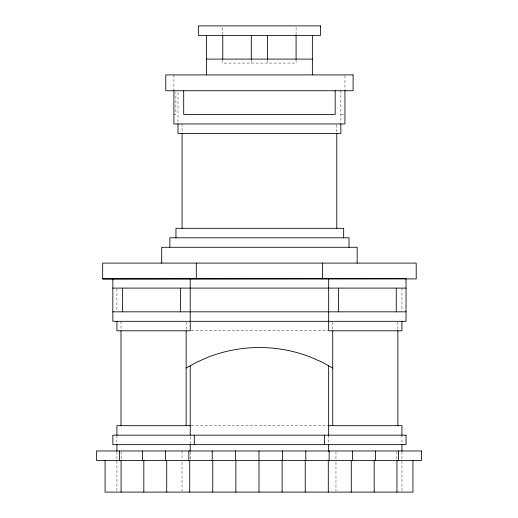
<?xml version="1.0" encoding="UTF-8"?>
<svg xmlns="http://www.w3.org/2000/svg" width="518" height="518" viewBox="0 0 518 518"><rect width="100%" height="100%" fill="white"/><g stroke="black" fill="none" stroke-linecap="round" stroke-linejoin="round"><path stroke-width="0.39" stroke-dasharray="2.59 1.94" d="M173.918 114.452L175.9 114.452L175.9 92.314M340.87 114.452L344.943 114.452M191.207 330.801L327.667 330.801M191.207 425.686L327.667 425.686M401.955 288.105L401.955 311.033M401.955 435.172L401.955 443.868M401.955 451.897L401.955 491.297M397.882 322.105L397.882 330.801M396.898 451.774L396.898 459.68M344.943 75.712L344.943 89.944M340.87 90.734L340.87 123.154M336.797 124.734L336.797 132.64M335.968 451.774L335.968 459.68M335.968 462.056L335.968 491.31M332.731 322.105L332.731 329.221M328.665 435.172L328.665 443.868M296.082 27.48L296.082 34.596M296.082 59.9L296.082 63.06L222.785 63.06L222.785 59.9M267.579 59.9L267.579 63.06M251.288 59.9L251.288 63.06M222.785 27.48L222.785 35.386M190.216 436.752L190.216 443.868M190.216 451.897L190.216 459.939M186.143 322.105L186.143 329.221M182.064 123.944L182.064 132.64M182.032 450.984L182.032 459.68M182.032 462.056L182.032 491.31M177.991 92.314L177.991 123.154M173.918 74.922L173.918 89.944M121.102 451.774L121.102 459.68M120.992 321.315L120.992 329.221M116.919 288.895L116.919 311.033M116.919 435.172L116.919 443.868M116.919 451.897L116.919 491.297"/><path stroke-width="0.78" d="M186.143 368.045L197.352 361.894L209.104 356.785A141.42 141.42 0 0 1 309.764 356.798L321.523 361.894L332.731 368.045M102.668 278.917L416.207 278.917L416.207 263.099L102.668 263.099L102.668 278.917L406.028 278.619L406.028 321.315L112.846 321.315L112.846 278.619M206.494 59.11L312.367 59.11M112.846 288.105L406.028 288.105M112.846 311.83L406.028 311.83M190.216 425.686L116.919 425.686L116.919 435.172M328.665 425.686L401.955 425.686L401.955 435.172M412.937 460.476L412.937 492.1L105.063 492.1L105.063 460.476M401.955 321.315L401.955 330.801L328.665 330.801L328.665 278.619M401.955 444.658L401.955 451.094M398.601 450.984L398.601 460.476M397.882 330.801L397.882 425.686M396.93 460.476L396.93 492.1M396.257 288.105L396.257 311.83M375.563 450.984L375.563 460.476M374.171 460.476L374.171 492.1M357.161 263.099L357.161 247.287L161.707 247.287L161.707 263.099M352.402 450.984L352.402 460.476M351.282 460.476L351.282 492.1M349.015 247.287L349.015 237.801L169.852 237.801L169.852 247.287M344.943 90.734L344.943 123.944L173.918 123.944L173.918 90.734M343.674 237.801L343.674 228.315L175.958 228.315L175.958 237.801M340.87 123.944L340.87 133.43L177.991 133.43L177.991 123.944M338.435 288.105L338.435 311.83M336.797 133.43L336.797 228.315M335.172 90.734L335.172 114.452L183.696 114.452L183.696 90.734M332.731 330.801L332.731 425.686M329.137 450.984L329.137 460.476M328.665 365.812L328.665 435.172M328.665 444.658L328.665 451.094M328.295 460.476L328.295 492.1M324.592 435.172L324.592 444.658M322.552 263.099L322.552 278.917M312.367 35.386L312.367 74.922M305.801 450.984L305.801 460.476M305.238 460.476L305.238 492.1M296.082 35.386L296.082 59.11M282.414 450.984L282.414 460.476M282.135 460.476L282.135 492.1M267.579 35.386L267.579 59.11M259 450.984L259 492.1M251.288 35.386L251.288 59.11M235.865 460.476L235.865 492.1M235.586 450.984L235.586 460.476M222.785 35.386L222.785 59.11M212.762 460.476L212.762 492.1M212.199 450.984L212.199 460.476M206.494 35.386L206.494 74.922M196.309 263.099L196.309 278.917M194.289 435.172L194.289 444.658M190.216 278.619L190.216 330.801L116.919 330.801L116.919 321.315M190.216 365.812L190.216 435.172M190.216 444.658L190.216 451.094M189.705 460.476L189.705 492.1M188.863 450.984L188.863 460.476M186.143 330.801L186.143 425.686M182.064 133.43L182.064 228.315M180.439 288.105L180.439 311.83M166.718 460.476L166.718 492.1M165.598 450.984L165.598 460.476M143.829 460.476L143.829 492.1M142.437 450.984L142.437 460.476M122.617 288.105L122.617 311.83M121.07 460.476L121.07 492.1M120.992 330.801L120.992 425.686M119.399 450.984L119.399 460.476M116.919 444.658L116.919 451.094M320.512 25.9L198.355 25.9L198.355 35.386L320.512 35.386L320.512 25.9M353.088 74.922L165.779 74.922L165.779 90.734L353.088 90.734L353.088 74.922M406.028 435.172L112.846 435.172L112.846 444.658L406.028 444.658L406.028 435.172M421.484 450.984L96.516 450.984L96.516 460.476L421.484 460.476L421.484 450.984"/></g></svg>
